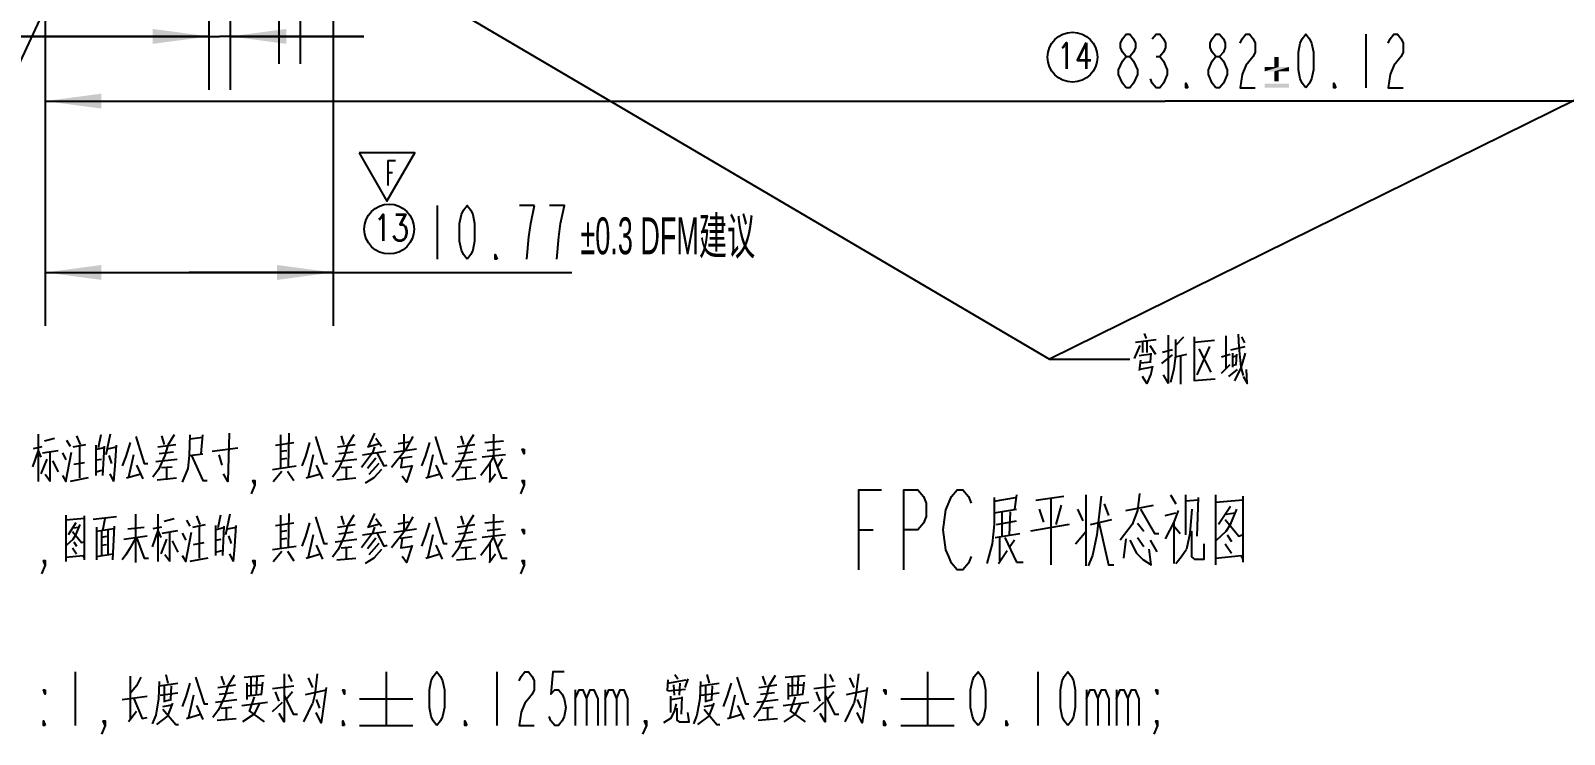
# Model space of a CAD drawing. Header units: millimetres. Extents: x 0 to 210, y 0 to 297.
# Drawn here: x 47.5 to 104.9, y 77.8 to 104.1 of the extents above; entities that cross this region are included whole.
import ezdxf
from ezdxf.enums import TextEntityAlignment as Align

# ---------------------------------------------------------------- set-up
doc = ezdxf.new("R2010")
doc.units = ezdxf.units.MM
doc.header["$LTSCALE"] = 19.36
doc.layers.get('0').update_dxf_attribs({"linetype": 'CONTINUOUS'})
doc.layers.add('備註', color=1, linetype='CONTINUOUS')
doc.styles.get("Standard").update_dxf_attribs({"font": 'SIMPLEX.SHX', "width": 0.56})
doc.dimstyles.new('DIMSTYLE_2', dxfattribs={"dimtxt": 2, "dimasz": 2.1, "dimexe": 2, "dimexo": 0.35, "dimgap": 0.5, "dimtad": 1, "dimzin": 0, "dimdsep": 46, "dimtxsty": 'Standard', "dimcen": 0.09, "dimazin": 0, "dimtol": 1, "dimtp": 0.12, "dimtm": 0.12, "dimtfac": 1, "dimtofl": 0, "dimtmove": 0, "dimatfit": 3, "dimfxl": 0, "dimtolj": 1, "dimtzin": 0, "dimarcsym": 0})
doc.dimstyles.new('DIMSTYLE_3', dxfattribs={"dimtxt": 2, "dimasz": 2.1, "dimexe": 2, "dimexo": 0.35, "dimgap": 0.5, "dimtad": 1, "dimzin": 0, "dimdsep": 46, "dimtxsty": 'Standard', "dimcen": 0.09, "dimazin": 0, "dimtp": 0.01, "dimtm": 0.01, "dimtfac": 1, "dimtofl": 0, "dimtmove": 0, "dimatfit": 3, "dimfxl": 0, "dimtolj": 1, "dimtzin": 0, "dimarcsym": 0})
doc.dimstyles.get("Standard").update_dxf_attribs({"dimtxt": 2, "dimasz": 2.1, "dimexe": 2, "dimexo": 0.35, "dimtad": 1, "dimzin": 0, "dimdsep": 46, "dimtxsty": 'Standard', "dimcen": 0.09, "dimazin": 0, "dimtol": 1, "dimtp": 0.01, "dimtm": 0.01, "dimtfac": 1, "dimtofl": 0, "dimtmove": 0, "dimatfit": 3, "dimfxl": 0, "dimtolj": 1, "dimtzin": 0, "dimarcsym": 0})

# ---------------------------------------------------------------- blocks, each defined once
blk = doc.blocks.new('_FILLED')
at = {"color": 0, "linetype": 'ByBlock'}
blk.add_solid([(0, 0), (-1, 0.133), (-1, -0.133)], dxfattribs=at)
blk = doc.blocks.new('*D144')
at = {"color": 2}
for p, q in [((48.006, 107.628), (48.006, 99.498)), ((131.826, 107.628), (131.826, 99.498)), ((48.006, 101.498), (89.916, 101.498)), ((131.826, 101.498), (89.916, 101.498))]:
    blk.add_line(p, q, dxfattribs=at)
at = {"color": 2, "xscale": 2.1, "yscale": 2.1, "zscale": 2.1, "rotation": 180}
blk.add_blockref('_FILLED', (48.006, 101.498), dxfattribs=at)
at = {"color": 2, "xscale": 2.1, "yscale": 2.1, "zscale": 2.1}
blk.add_blockref('_FILLED', (131.826, 101.498), dxfattribs=at)
blk = doc.blocks.new('*D222525')
at = {"color": 2}
for p, q in [((54.129, 106.628), (54.129, 101.919)), ((54.929, 106.628), (54.929, 101.919)), ((54.129, 103.919), (40.696, 103.919)), ((40.696, 103.919), (54.529, 103.919)), ((59.929, 103.919), (54.529, 103.919)), ((54.929, 103.919), (59.929, 103.919))]:
    blk.add_line(p, q, dxfattribs=at)
at = {"color": 2, "xscale": 2.1, "yscale": 2.1, "zscale": 2.1}
blk.add_blockref('_FILLED', (54.129, 103.919), dxfattribs=at)
at = {"color": 2, "xscale": 2.1, "yscale": 2.1, "zscale": 2.1, "rotation": 180}
blk.add_blockref('_FILLED', (54.929, 103.919), dxfattribs=at)
blk = doc.blocks.new('*D232626')
at = {"color": 2}
for p, q in [((56.748, 106.628), (56.748, 102.889)), ((57.548, 106.628), (57.548, 102.889)), ((56.748, 104.889), (51.748, 104.889)), ((51.748, 104.889), (57.148, 104.889)), ((69.416, 104.889), (57.148, 104.889)), ((57.548, 104.889), (69.416, 104.889))]:
    blk.add_line(p, q, dxfattribs=at)
at = {"color": 2, "xscale": 2.1, "yscale": 2.1, "zscale": 2.1}
blk.add_blockref('_FILLED', (56.748, 104.889), dxfattribs=at)
at = {"color": 2, "xscale": 2.1, "yscale": 2.1, "zscale": 2.1, "rotation": 180}
blk.add_blockref('_FILLED', (57.548, 104.889), dxfattribs=at)
blk = doc.blocks.new('*D303333')
at = {"color": 2}
for p, q in [((48.006, 107.628), (48.006, 93.087)), ((58.777, 106.628), (58.777, 93.087)), ((48.006, 95.087), (53.391, 95.087)), ((58.777, 95.087), (53.391, 95.087)), ((53.391, 95.087), (67.71, 95.087))]:
    blk.add_line(p, q, dxfattribs=at)
at = {"color": 2, "xscale": 2.1, "yscale": 2.1, "zscale": 2.1, "rotation": 180}
blk.add_blockref('_FILLED', (48.006, 95.087), dxfattribs=at)
at = {"color": 2, "xscale": 2.1, "yscale": 2.1, "zscale": 2.1}
blk.add_blockref('_FILLED', (58.777, 95.087), dxfattribs=at)

msp = doc.modelspace()

# ---------------------------------------------------------------- linework, layer by layer
at = {"color": 2}
for p, q in [((97.418, 103.998), (97.418, 101.998)), ((89.572, 103.165), (89.712, 103.165)), ((88.452, 101.998), (88.312, 102.165)), ((91.812, 101.998), (91.672, 102.165)), ((62.67, 97.587), (62.67, 95.587)), ((66.31, 97.587), (65.75, 97.587)), ((88.801, 92.483), (89.574, 92.58)), ((89.067, 92.516), (89.067, 92.096)), ((89.121, 92.806), (89.201, 92.612)), ((89.227, 92.516), (89.227, 92.096)), ((90.027, 92.741), (90.027, 90.935)), ((90.294, 92.354), (90.614, 92.677)), ((91.014, 91.032), (91.014, 92.677)), ((91.014, 92.483), (91.761, 92.548)), ((92.187, 92.709), (92.187, 91.483)), ((92.774, 92.677), (92.881, 92.451)), ((88.961, 92.354), (88.747, 91.87)), ((89.387, 92.032), (88.934, 91.967)), ((89.334, 92.354), (89.547, 92.032)), ((89.361, 91.741), (89.387, 92.064)), ((89.787, 91.677), (90.187, 91.999)), ((90.187, 92.193), (89.814, 92.096)), ((90.294, 91.935), (90.721, 92.032)), ((90.481, 91.967), (90.481, 90.903)), ((91.574, 92.322), (91.094, 91.257)), ((91.174, 92.225), (91.627, 91.354)), ((92.027, 91.935), (92.347, 92.032)), ((92.374, 92.193), (92.907, 92.322)), ((92.427, 92.064), (92.427, 91.548)), ((92.427, 91.935), (92.561, 91.967)), ((92.587, 92.032), (92.561, 91.645)), ((88.987, 91.806), (88.934, 91.419)), ((89.414, 91.548), (88.961, 91.451)), ((88.987, 91.709), (89.387, 91.741)), ((89.441, 91.58), (89.361, 91.225)), ((89.841, 91.257), (90.027, 90.935)), ((92.027, 91.322), (92.347, 91.645)), ((92.294, 91.193), (92.614, 91.451)), ((92.427, 91.612), (92.587, 91.645)), ((91.787, 91.096), (90.987, 91.032)), ((47.738, 89.041), (47.738, 87.267)), ((49.178, 88.976), (49.311, 88.654)), ((50.084, 89.009), (49.978, 88.525)), ((50.431, 89.041), (50.271, 88.267)), ((52.351, 88.976), (52.458, 88.654)), ((53.844, 88.299), (53.898, 89.009)), ((56.804, 89.009), (56.804, 87.783)), ((57.124, 89.073), (57.098, 87.815)), ((59.071, 88.976), (59.178, 88.654)), ((60.324, 89.073), (60.084, 88.557)), ((61.418, 89.041), (61.418, 88.396)), ((63.551, 88.976), (63.658, 88.654)), ((64.778, 89.041), (64.778, 88.234)), ((47.738, 88.428), (47.524, 87.815)), ((47.871, 88.557), (47.551, 88.492)), ((47.738, 88.428), (47.844, 88.17)), ((47.898, 88.331), (48.484, 88.428)), ((47.978, 88.783), (48.351, 88.88)), ((48.191, 87.267), (48.191, 88.396)), ((48.804, 88.815), (48.938, 88.589)), ((49.044, 88.557), (49.524, 88.654)), ((49.284, 88.622), (49.284, 87.396)), ((49.898, 88.622), (49.898, 87.492)), ((50.191, 88.525), (49.924, 88.46)), ((50.164, 87.492), (50.218, 88.589)), ((50.351, 88.492), (50.671, 88.557)), ((52.218, 88.557), (52.884, 88.654)), ((53.898, 88.912), (53.418, 88.847)), ((54.244, 88.396), (55.204, 88.525)), ((56.618, 88.622), (57.311, 88.718)), ((56.804, 88.396), (57.044, 88.428)), ((58.938, 88.557), (59.604, 88.654)), ((59.871, 88.267), (60.751, 88.396)), ((60.058, 88.557), (60.511, 88.686)), ((60.378, 88.88), (60.591, 88.589)), ((61.044, 88.363), (61.898, 88.492)), ((61.204, 88.686), (61.604, 88.751)), ((63.418, 88.557), (64.084, 88.654)), ((64.458, 88.718), (65.151, 88.783)), ((64.538, 88.428), (65.044, 88.492)), ((48.058, 88.105), (47.844, 87.557)), ((48.271, 88.041), (48.484, 87.622)), ((48.644, 88.331), (48.778, 88.073)), ((49.071, 87.912), (49.471, 87.976)), ((49.898, 88.073), (50.111, 88.105)), ((50.378, 88.234), (50.484, 87.944)), ((51.311, 88.267), (51.124, 87.428)), ((51.418, 87.88), (51.658, 87.363)), ((52.138, 88.009), (52.938, 88.105)), ((52.804, 88.363), (52.271, 88.299)), ((52.351, 87.783), (52.751, 87.815)), ((53.391, 88.234), (53.898, 88.299)), ((54.618, 87.88), (54.511, 88.267)), ((56.511, 87.718), (57.391, 87.847)), ((56.804, 88.105), (57.044, 88.138)), ((58.031, 88.267), (57.844, 87.428)), ((58.138, 87.88), (58.378, 87.363)), ((58.858, 88.009), (59.658, 88.105)), ((59.524, 88.363), (58.991, 88.299)), ((59.071, 87.783), (59.471, 87.815)), ((60.378, 88.138), (60.058, 87.751)), ((60.484, 87.944), (60.111, 87.525)), ((61.284, 88.138), (61.738, 88.202)), ((62.511, 88.267), (62.324, 87.428)), ((62.618, 87.88), (62.858, 87.363)), ((63.338, 88.009), (64.138, 88.105)), ((64.004, 88.363), (63.471, 88.299)), ((63.551, 87.783), (63.951, 87.815)), ((65.231, 88.267), (64.351, 88.17)), ((64.644, 87.944), (64.644, 87.267)), ((65.098, 88.105), (64.911, 87.783)), ((48.191, 87.267), (48.004, 87.525)), ((49.604, 87.396), (48.938, 87.267)), ((49.898, 87.622), (50.138, 87.686)), ((50.564, 87.267), (50.431, 87.557)), ((51.044, 87.396), (51.578, 87.557)), ((52.191, 87.331), (52.911, 87.396)), ((52.538, 87.783), (52.538, 87.331)), ((56.538, 87.267), (56.858, 87.654)), ((57.071, 87.654), (57.311, 87.299)), ((57.764, 87.396), (58.298, 87.557)), ((58.911, 87.331), (59.631, 87.396)), ((59.258, 87.783), (59.258, 87.331)), ((62.244, 87.396), (62.778, 87.557)), ((63.391, 87.331), (64.111, 87.396)), ((63.738, 87.783), (63.738, 87.331)), ((64.618, 87.234), (64.858, 87.557)), ((83.515, 86.523), (84.315, 86.668)), ((84.355, 86.764), (84.275, 86.232)), ((85.075, 86.571), (86.115, 86.716)), ((86.955, 84.103), (86.955, 86.764)), ((90.115, 86.764), (90.315, 86.426)), ((90.675, 86.764), (90.675, 85.264)), ((91.115, 85.216), (91.155, 86.668)), ((91.795, 86.764), (91.795, 84.152)), ((92.835, 84.248), (92.835, 86.716)), ((83.515, 86.087), (84.355, 86.232)), ((83.795, 86.135), (83.795, 85.216)), ((84.115, 86.135), (84.075, 85.264)), ((85.195, 86.232), (85.355, 85.748)), ((85.635, 86.619), (85.635, 84.152)), ((85.835, 85.652), (86.035, 86.377)), ((86.635, 86.232), (86.835, 85.797)), ((87.635, 86.426), (87.795, 85.99)), ((88.435, 86.184), (89.475, 86.377)), ((91.155, 86.571), (90.675, 86.523)), ((92.835, 86.571), (91.795, 86.474)), ((92.355, 86.329), (91.915, 85.652)), ((48.778, 86.009), (48.778, 84.267)), ((48.778, 85.976), (48.778, 84.363)), ((49.471, 85.88), (48.778, 85.815)), ((49.151, 85.718), (48.858, 85.267)), ((49.044, 85.525), (49.258, 85.557)), ((49.471, 84.396), (49.471, 85.976)), ((50.671, 85.944), (49.791, 85.847)), ((49.924, 85.557), (49.924, 84.331)), ((50.164, 85.428), (50.244, 85.88)), ((50.538, 84.331), (50.591, 85.589)), ((51.098, 85.492), (51.711, 85.557)), ((51.391, 84.234), (51.391, 86.041)), ((52.351, 85.557), (52.031, 85.492)), ((52.218, 86.041), (52.218, 84.267)), ((52.458, 85.783), (52.831, 85.88)), ((53.284, 85.815), (53.418, 85.589)), ((53.524, 85.557), (54.004, 85.654)), ((53.658, 85.976), (53.791, 85.654)), ((53.764, 85.622), (53.764, 84.396)), ((54.378, 85.622), (54.378, 84.492)), ((54.671, 85.525), (54.404, 85.46)), ((54.564, 86.009), (54.458, 85.525)), ((54.644, 84.492), (54.698, 85.589)), ((54.911, 86.041), (54.751, 85.267)), ((54.831, 85.492), (55.151, 85.557)), ((56.618, 85.622), (57.311, 85.718)), ((56.804, 86.009), (56.804, 84.783)), ((57.124, 86.073), (57.098, 84.815)), ((58.938, 85.557), (59.604, 85.654)), ((59.071, 85.976), (59.178, 85.654)), ((60.058, 85.557), (60.511, 85.686)), ((60.324, 86.073), (60.084, 85.557)), ((60.378, 85.88), (60.591, 85.589)), ((61.204, 85.686), (61.604, 85.751)), ((61.418, 86.041), (61.418, 85.396)), ((63.418, 85.557), (64.084, 85.654)), ((63.551, 85.976), (63.658, 85.654)), ((64.458, 85.718), (65.151, 85.783)), ((64.778, 86.041), (64.778, 85.234)), ((83.595, 85.652), (84.355, 85.797)), ((86.315, 85.652), (84.875, 85.41)), ((87.115, 85.652), (87.915, 85.845)), ((88.875, 85.7), (89.115, 85.41)), ((89.915, 85.99), (90.315, 86.087)), ((90.235, 85.748), (90.235, 84.2)), ((90.235, 85.603), (90.475, 85.313)), ((92.195, 86.039), (92.515, 86.087)), ((48.804, 84.88), (49.044, 85.105)), ((49.071, 85.009), (49.178, 84.847)), ((50.564, 85.492), (49.924, 85.396)), ((50.111, 85.428), (50.111, 84.492)), ((50.298, 85.202), (50.111, 85.17)), ((50.351, 85.428), (50.351, 84.525)), ((50.938, 85.105), (51.818, 85.234)), ((52.218, 85.428), (52.004, 84.815)), ((52.218, 85.428), (52.324, 85.17)), ((52.538, 85.105), (52.324, 84.557)), ((52.378, 85.331), (52.964, 85.428)), ((52.671, 84.267), (52.671, 85.396)), ((52.751, 85.041), (52.964, 84.622)), ((53.124, 85.331), (53.258, 85.073)), ((53.551, 84.912), (53.951, 84.976)), ((54.378, 85.073), (54.591, 85.105)), ((54.858, 85.234), (54.964, 84.944)), ((56.804, 85.396), (57.044, 85.428)), ((56.804, 85.105), (57.044, 85.138)), ((58.031, 85.267), (57.844, 84.428)), ((58.858, 85.009), (59.658, 85.105)), ((59.524, 85.363), (58.991, 85.299)), ((59.871, 85.267), (60.751, 85.396)), ((60.378, 85.138), (60.058, 84.751)), ((60.484, 84.944), (60.111, 84.525)), ((61.044, 85.363), (61.898, 85.492)), ((61.284, 85.138), (61.738, 85.202)), ((62.511, 85.267), (62.324, 84.428)), ((63.338, 85.009), (64.138, 85.105)), ((64.004, 85.363), (63.471, 85.299)), ((65.231, 85.267), (64.351, 85.17)), ((64.538, 85.428), (65.044, 85.492)), ((64.644, 84.944), (64.644, 84.267)), ((65.098, 85.105), (64.911, 84.783)), ((78.455, 85.458), (78.98, 85.458)), ((83.555, 85.168), (84.475, 85.313)), ((83.715, 85.168), (83.715, 84.297)), ((83.915, 85.168), (84.355, 84.248)), ((84.275, 85.071), (84.075, 84.781)), ((86.555, 84.926), (86.955, 85.41)), ((88.435, 85.119), (88.355, 84.394)), ((88.875, 85.168), (89.115, 84.829)), ((89.355, 85.071), (89.595, 84.635)), ((91.835, 85.071), (92.195, 85.41)), ((92.235, 85.264), (92.395, 85.023)), ((48.778, 84.428), (49.418, 84.492)), ((49.018, 84.783), (49.178, 84.557)), ((49.924, 84.46), (50.538, 84.557)), ((50.111, 84.88), (50.298, 84.912)), ((52.671, 84.267), (52.484, 84.525)), ((54.084, 84.396), (53.418, 84.267)), ((54.378, 84.622), (54.618, 84.686)), ((55.044, 84.267), (54.911, 84.557)), ((56.511, 84.718), (57.391, 84.847)), ((56.538, 84.267), (56.858, 84.654)), ((57.071, 84.654), (57.311, 84.299)), ((57.764, 84.396), (58.298, 84.557)), ((58.138, 84.88), (58.378, 84.363)), ((58.911, 84.331), (59.631, 84.396)), ((59.071, 84.783), (59.471, 84.815)), ((59.258, 84.783), (59.258, 84.331)), ((62.244, 84.396), (62.778, 84.557)), ((62.618, 84.88), (62.858, 84.363)), ((63.391, 84.331), (64.111, 84.396)), ((63.551, 84.783), (63.951, 84.815)), ((63.738, 84.783), (63.738, 84.331)), ((64.618, 84.234), (64.858, 84.557)), ((83.675, 84.2), (83.995, 84.684)), ((91.795, 84.394), (92.755, 84.49)), ((92.155, 84.926), (92.395, 84.587)), ((92.835, 84.345), (92.755, 84.49)), ((84.355, 84.248), (84.595, 84.248)), ((49.124, 80.138), (49.124, 78.138)), ((51.178, 79.976), (51.178, 78.331)), ((52.511, 80.041), (52.591, 79.718)), ((54.591, 79.976), (54.698, 79.654)), ((55.444, 79.944), (56.191, 80.009)), ((55.711, 79.267), (55.711, 79.944)), ((55.924, 79.976), (55.898, 79.267)), ((57.098, 80.041), (57.231, 79.783)), ((57.844, 79.912), (58.004, 79.557)), ((58.111, 79.396), (58.191, 80.073)), ((60.764, 80.138), (60.764, 78.138)), ((64.898, 80.138), (64.898, 78.138)), ((71.298, 79.847), (71.271, 79.428)), ((71.298, 79.718), (71.991, 79.847)), ((71.564, 80.041), (71.671, 79.88)), ((72.044, 79.88), (71.938, 79.557)), ((72.764, 80.041), (72.844, 79.718)), ((74.844, 79.976), (74.951, 79.654)), ((75.698, 79.944), (76.444, 80.009)), ((75.964, 79.267), (75.964, 79.944)), ((76.178, 79.976), (76.151, 79.267)), ((77.351, 80.041), (77.484, 79.783)), ((78.098, 79.912), (78.258, 79.557)), ((78.364, 79.396), (78.444, 80.073)), ((81.018, 80.138), (81.018, 78.138)), ((85.151, 80.138), (85.151, 78.138)), ((50.884, 79.105), (51.818, 79.234)), ((52.271, 79.622), (52.964, 79.718)), ((52.298, 79.267), (52.964, 79.363)), ((52.458, 79.622), (52.458, 79.009)), ((52.698, 79.105), (52.724, 79.622)), ((53.551, 79.267), (53.364, 78.428)), ((54.458, 79.557), (55.124, 79.654)), ((55.044, 79.363), (54.511, 79.299)), ((55.551, 79.718), (55.551, 79.105)), ((55.551, 79.622), (56.111, 79.654)), ((56.111, 79.299), (55.551, 79.234)), ((55.818, 79.202), (55.631, 78.654)), ((56.138, 79.751), (56.084, 79.299)), ((56.511, 79.525), (57.311, 79.622)), ((56.751, 79.041), (56.618, 79.396)), ((57.258, 79.396), (57.018, 79.105)), ((57.738, 79.299), (58.484, 79.46)), ((58.111, 79.396), (58.004, 78.944)), ((67.838, 79.471), (67.838, 78.138)), ((68.958, 79.471), (68.958, 78.138)), ((71.298, 79.428), (71.964, 79.492)), ((71.404, 79.234), (71.404, 78.622)), ((71.511, 79.654), (71.538, 79.267)), ((71.751, 79.718), (71.724, 79.267)), ((71.831, 79.202), (71.804, 78.557)), ((72.524, 79.622), (73.218, 79.718)), ((72.551, 79.267), (73.218, 79.363)), ((72.711, 79.622), (72.711, 79.009)), ((72.951, 79.105), (72.978, 79.622)), ((73.804, 79.267), (73.618, 78.428)), ((74.711, 79.557), (75.378, 79.654)), ((75.298, 79.363), (74.764, 79.299)), ((75.804, 79.718), (75.804, 79.105)), ((75.804, 79.622), (76.364, 79.654)), ((76.364, 79.299), (75.804, 79.234)), ((76.071, 79.202), (75.884, 78.654)), ((76.391, 79.751), (76.338, 79.299)), ((76.764, 79.525), (77.564, 79.622)), ((77.004, 79.041), (76.871, 79.396)), ((77.511, 79.396), (77.271, 79.105)), ((77.991, 79.299), (78.738, 79.46)), ((78.364, 79.396), (78.258, 78.944)), ((86.971, 79.471), (86.971, 78.138)), ((88.091, 79.471), (88.091, 78.138)), ((51.418, 78.654), (51.124, 78.267)), ((52.404, 78.847), (52.751, 78.912)), ((52.458, 79.041), (52.724, 79.105)), ((53.658, 78.88), (53.898, 78.363)), ((54.378, 79.009), (55.178, 79.105)), ((54.591, 78.783), (54.991, 78.815)), ((54.778, 78.783), (54.778, 78.331)), ((55.364, 78.88), (56.324, 79.009)), ((55.631, 78.686), (56.191, 78.267)), ((56.511, 78.654), (56.884, 79.009)), ((57.684, 78.267), (58.004, 78.944)), ((58.138, 79.105), (58.271, 78.783)), ((59.764, 79.138), (61.764, 79.138)), ((71.404, 79.105), (71.804, 79.17)), ((72.658, 78.847), (73.004, 78.912)), ((72.711, 79.041), (72.978, 79.105)), ((73.911, 78.88), (74.151, 78.363)), ((74.631, 79.009), (75.431, 79.105)), ((74.844, 78.783), (75.244, 78.815)), ((75.031, 78.783), (75.031, 78.331)), ((75.618, 78.88), (76.578, 79.009)), ((75.884, 78.686), (76.444, 78.267)), ((76.764, 78.654), (77.138, 79.009)), ((77.938, 78.267), (78.258, 78.944)), ((78.391, 79.105), (78.524, 78.783)), ((80.018, 79.138), (82.018, 79.138)), ((52.591, 78.492), (52.164, 78.17)), ((53.284, 78.396), (53.818, 78.557)), ((54.431, 78.331), (55.151, 78.396)), ((59.764, 78.138), (61.764, 78.138)), ((72.844, 78.492), (72.418, 78.17)), ((73.538, 78.396), (74.071, 78.557)), ((74.684, 78.331), (75.404, 78.396)), ((80.018, 78.138), (82.018, 78.138))]:
    msp.add_line(p, q, dxfattribs=at)
for points in [[(88.452, 103.165), (88.312, 103.331), (88.242, 103.498), (88.242, 103.665), (88.312, 103.831), (88.452, 103.998), (88.592, 103.998), (88.732, 103.831), (88.802, 103.665), (88.802, 103.498), (88.732, 103.331), (88.592, 103.165)], [(89.432, 103.831), (89.572, 103.998), (89.712, 103.998), (89.852, 103.831), (89.922, 103.665), (89.922, 103.498), (89.852, 103.331), (89.712, 103.165), (89.852, 102.998)], [(91.812, 103.165), (91.672, 103.331), (91.602, 103.498), (91.602, 103.665), (91.672, 103.831), (91.812, 103.998), (91.952, 103.998), (92.092, 103.831), (92.162, 103.665), (92.162, 103.498), (92.092, 103.331), (91.952, 103.165)], [(92.722, 103.665), (92.792, 103.831), (92.932, 103.998), (93.072, 103.998), (93.212, 103.831), (93.282, 103.665), (93.282, 103.331), (93.212, 103.165)], [(95.178, 101.998), (95.038, 102.165), (94.968, 102.331), (94.898, 102.665), (94.898, 103.331), (94.968, 103.665), (95.038, 103.831), (95.178, 103.998), (95.318, 103.831), (95.388, 103.665), (95.458, 103.331), (95.458, 102.665), (95.388, 102.331), (95.318, 102.165), (95.178, 101.998)], [(98.258, 103.665), (98.328, 103.831), (98.468, 103.998), (98.608, 103.998), (98.748, 103.831), (98.818, 103.665), (98.818, 103.331), (98.748, 103.165), (98.468, 102.831)], [(88.172, 102.665), (88.312, 102.998), (88.452, 103.165), (88.592, 103.165), (88.732, 102.998)], [(88.732, 102.998), (88.872, 102.665), (88.872, 102.498)], [(89.852, 102.998), (89.992, 102.665), (89.992, 102.498)], [(91.532, 102.665), (91.672, 102.998), (91.812, 103.165), (91.952, 103.165), (92.092, 102.998), (92.232, 102.665)], [(93.212, 103.165), (92.932, 102.831), (92.792, 102.498), (92.722, 101.998), (93.282, 101.998)], [(98.468, 102.831), (98.328, 102.498), (98.258, 101.998), (98.818, 101.998)], [(88.312, 102.165), (88.172, 102.498), (88.172, 102.665)], [(88.872, 102.498), (88.732, 102.165), (88.592, 101.998), (88.452, 101.998)], [(89.992, 102.498), (89.852, 102.165), (89.712, 101.998), (89.572, 101.998), (89.432, 102.165), (89.362, 102.331)], [(90.762, 101.998), (90.692, 101.998), (90.692, 102.165), (90.762, 101.998)], [(91.672, 102.165), (91.532, 102.498), (91.532, 102.665)], [(92.092, 102.165), (91.952, 101.998), (91.812, 101.998)], [(92.232, 102.665), (92.232, 102.498), (92.092, 102.165)], [(96.298, 101.998), (96.228, 101.998), (96.228, 102.165), (96.298, 101.998)], [(63.79, 95.587), (63.65, 95.754), (63.58, 95.92), (63.51, 96.254), (63.51, 96.92), (63.58, 97.254), (63.65, 97.42), (63.79, 97.587), (63.93, 97.42), (64, 97.254), (64.07, 96.92), (64.07, 96.254), (64, 95.92), (63.93, 95.754), (63.79, 95.587)], [(66.03, 95.587), (66.1, 96.42), (66.17, 96.92), (66.31, 97.587)], [(67.29, 96.92), (67.43, 97.587), (66.87, 97.587)], [(67.15, 95.587), (67.22, 96.42), (67.29, 96.92)], [(64.91, 95.587), (64.84, 95.587), (64.84, 95.754), (64.91, 95.587)], [(90.294, 92.58), (90.294, 91.967), (90.241, 91.483), (90.107, 90.967)], [(92.641, 92.774), (92.667, 92.29), (92.747, 91.548), (92.827, 91.225)], [(92.907, 92.064), (92.747, 91.515), (92.507, 91.032)], [(89.361, 91.257), (89.227, 90.935), (89.067, 91.193)], [(92.827, 91.193), (92.987, 90.935), (92.961, 91.451)], [(52.831, 89.009), (52.591, 88.622), (52.484, 88.234), (52.244, 87.718), (52.031, 87.428)], [(53.418, 89.009), (53.391, 88.234), (53.338, 87.751), (53.124, 87.234)], [(54.884, 89.073), (54.831, 87.267), (54.671, 87.557)], [(59.551, 89.009), (59.311, 88.622), (59.204, 88.234), (58.964, 87.718), (58.751, 87.428)], [(64.031, 89.009), (63.791, 88.622), (63.684, 88.234), (63.444, 87.718), (63.231, 87.428)], [(50.564, 87.267), (50.618, 87.847), (50.671, 88.622)], [(51.178, 88.718), (51.018, 88.202), (50.884, 87.847)], [(51.391, 88.944), (51.711, 87.944), (51.844, 87.944)], [(57.898, 88.718), (57.738, 88.202), (57.604, 87.847)], [(58.111, 88.944), (58.431, 87.944), (58.564, 87.944)], [(60.324, 88.557), (60.244, 88.331), (59.844, 87.783)], [(61.764, 88.944), (61.471, 88.428), (60.964, 87.783)], [(62.378, 88.718), (62.218, 88.202), (62.084, 87.847)], [(62.591, 88.944), (62.911, 87.944), (63.044, 87.944)], [(65.924, 88.471), (65.924, 88.304), (65.854, 88.471), (65.924, 88.471)], [(48.644, 87.492), (48.778, 87.267), (48.991, 88.363)], [(53.471, 88.234), (53.898, 87.299), (54.058, 87.299)], [(60.404, 88.363), (60.671, 87.847), (60.804, 87.88)], [(61.364, 88.138), (61.311, 87.783), (61.711, 87.847)], [(61.738, 87.88), (61.524, 87.234), (61.364, 87.46)], [(64.778, 88.202), (64.591, 87.88), (64.298, 87.492)], [(64.778, 88.17), (65.071, 87.396), (65.284, 87.396)], [(55.844, 87.138), (55.774, 87.304), (55.844, 87.304), (55.844, 87.138), (55.704, 86.804)], [(60.591, 87.718), (60.298, 87.396), (59.978, 87.202)], [(65.924, 87.138), (65.854, 87.304), (65.924, 87.304), (65.924, 87.138), (65.784, 86.804)], [(78.455, 83.958), (78.455, 86.958), (79.295, 86.958)], [(80.135, 83.958), (80.135, 86.958), (80.66, 86.958), (80.87, 86.708), (80.975, 86.458), (80.975, 85.958), (80.87, 85.708), (80.66, 85.458), (80.135, 85.458)], [(81.71, 86.208), (81.92, 86.708), (82.13, 86.958), (82.34, 86.958), (82.55, 86.708), (82.655, 86.458)], [(83.515, 86.668), (83.515, 85.652), (83.435, 84.926), (83.235, 84.2)], [(87.515, 86.716), (87.355, 85.264), (87.195, 84.49), (87.035, 84.103)], [(88.955, 86.813), (88.875, 86.184), (88.675, 85.652), (88.235, 85.071)], [(82.655, 84.458), (82.55, 84.208), (82.34, 83.958), (82.13, 83.958), (81.92, 84.208), (81.815, 84.458), (81.71, 84.708), (81.605, 85.458), (81.71, 86.208)], [(88.995, 86.232), (89.515, 85.313), (89.675, 85.313)], [(90.395, 86.184), (90.235, 85.748), (89.915, 85.119)], [(90.915, 86.232), (90.835, 85.313), (90.715, 84.732)], [(92.195, 85.41), (92.355, 85.652), (92.595, 86.232)], [(49.044, 85.105), (49.151, 85.267), (49.311, 85.654)], [(55.044, 84.267), (55.098, 84.847), (55.151, 85.622)], [(57.898, 85.718), (57.738, 85.202), (57.604, 84.847)], [(58.111, 85.944), (58.431, 84.944), (58.564, 84.944)], [(59.551, 86.009), (59.311, 85.622), (59.204, 85.234), (58.964, 84.718), (58.751, 84.428)], [(60.324, 85.557), (60.244, 85.331), (59.844, 84.783)], [(61.764, 85.944), (61.471, 85.428), (60.964, 84.783)], [(62.378, 85.718), (62.218, 85.202), (62.084, 84.847)], [(62.591, 85.944), (62.911, 84.944), (63.044, 84.944)], [(64.031, 86.009), (63.791, 85.622), (63.684, 85.234), (63.444, 84.718), (63.231, 84.428)], [(87.435, 85.748), (87.795, 84.152), (87.995, 84.152)], [(92.155, 85.845), (92.675, 85.216), (92.795, 85.264)], [(49.018, 85.396), (49.364, 84.976), (49.444, 85.009)], [(51.391, 85.17), (51.178, 84.783), (51.018, 84.525), (50.884, 84.331)], [(51.418, 85.17), (51.711, 84.396), (51.871, 84.396)], [(53.124, 84.492), (53.258, 84.267), (53.471, 85.363)], [(60.404, 85.363), (60.671, 84.847), (60.804, 84.88)], [(61.364, 85.138), (61.311, 84.783), (61.711, 84.847)], [(64.778, 85.202), (64.591, 84.88), (64.298, 84.492)], [(64.778, 85.17), (65.071, 84.396), (65.284, 84.396)], [(65.924, 85.471), (65.924, 85.304), (65.854, 85.471), (65.924, 85.471)], [(88.595, 85.071), (88.835, 84.587), (89.075, 84.345), (89.395, 84.152), (89.315, 84.732)], [(91.355, 84.926), (91.355, 84.345), (91.035, 84.345), (90.915, 84.442), (90.915, 85.41)], [(49.471, 84.331), (49.471, 84.396), (49.418, 84.492)], [(60.591, 84.718), (60.298, 84.396), (59.978, 84.202)], [(61.738, 84.88), (61.524, 84.234), (61.364, 84.46)], [(90.315, 84.2), (90.515, 84.442), (90.715, 84.732)], [(48.004, 84.138), (47.934, 84.304), (48.004, 84.304), (48.004, 84.138), (47.864, 83.804)], [(55.844, 84.138), (55.774, 84.304), (55.844, 84.304), (55.844, 84.138), (55.704, 83.804)], [(65.924, 84.138), (65.854, 84.304), (65.924, 84.304), (65.924, 84.138), (65.784, 83.804)], [(51.578, 79.944), (51.418, 79.622), (51.178, 79.331)], [(52.271, 79.783), (52.244, 79.138), (52.138, 78.525), (52.004, 78.202)], [(53.631, 79.944), (53.951, 78.944), (54.084, 78.944)], [(55.071, 80.009), (54.831, 79.622), (54.724, 79.234), (54.484, 78.718), (54.271, 78.428)], [(56.938, 80.073), (56.938, 78.267), (56.751, 78.589)], [(62.658, 78.138), (62.518, 78.304), (62.448, 78.471), (62.378, 78.804), (62.378, 79.471), (62.448, 79.804), (62.518, 79.971), (62.658, 80.138), (62.798, 79.971), (62.868, 79.804), (62.938, 79.471), (62.938, 78.804), (62.868, 78.471), (62.798, 78.304), (62.658, 78.138)], [(65.738, 79.804), (65.808, 79.971), (65.948, 80.138), (66.088, 80.138), (66.228, 79.971), (66.298, 79.804), (66.298, 79.471), (66.228, 79.304), (66.088, 79.138), (65.948, 78.971), (65.808, 78.638), (65.738, 78.138), (66.298, 78.138)], [(67.418, 80.138), (66.998, 80.138), (66.928, 79.304), (67.068, 79.471), (67.208, 79.471), (67.348, 79.304), (67.418, 79.138), (67.488, 78.804), (67.418, 78.471), (67.348, 78.304), (67.208, 78.138), (67.068, 78.138), (66.928, 78.304), (66.858, 78.471)], [(72.524, 79.783), (72.498, 79.138), (72.391, 78.525), (72.258, 78.202)], [(73.884, 79.944), (74.204, 78.944), (74.338, 78.944)], [(75.324, 80.009), (75.084, 79.622), (74.978, 79.234), (74.738, 78.718), (74.524, 78.428)], [(77.191, 80.073), (77.191, 78.267), (77.004, 78.589)], [(82.911, 78.138), (82.771, 78.304), (82.701, 78.471), (82.631, 78.804), (82.631, 79.471), (82.701, 79.804), (82.771, 79.971), (82.911, 80.138), (83.051, 79.971), (83.121, 79.804), (83.191, 79.471), (83.191, 78.804), (83.121, 78.471), (83.051, 78.304), (82.911, 78.138)], [(86.271, 78.138), (86.131, 78.304), (86.061, 78.471), (85.991, 78.804), (85.991, 79.471), (86.061, 79.804), (86.131, 79.971), (86.271, 80.138), (86.411, 79.971), (86.481, 79.804), (86.551, 79.471), (86.551, 78.804), (86.481, 78.471), (86.411, 78.304), (86.271, 78.138)], [(48.004, 79.471), (48.004, 79.304), (47.934, 79.471), (48.004, 79.471)], [(53.418, 79.718), (53.258, 79.202), (53.124, 78.847)], [(56.938, 79.267), (57.284, 78.557), (57.444, 78.557)], [(58.511, 79.557), (58.324, 78.234), (58.138, 78.622)], [(59.204, 79.471), (59.204, 79.304), (59.134, 79.471), (59.204, 79.471)], [(67.838, 79.138), (67.978, 79.471), (68.118, 79.471), (68.258, 79.138), (68.258, 78.138)], [(68.258, 79.138), (68.398, 79.471), (68.538, 79.471), (68.678, 79.138), (68.678, 78.138)], [(68.958, 79.138), (69.098, 79.471), (69.238, 79.471), (69.378, 79.138), (69.378, 78.138)], [(69.378, 79.138), (69.518, 79.471), (69.658, 79.471), (69.798, 79.138), (69.798, 78.138)], [(73.671, 79.718), (73.511, 79.202), (73.378, 78.847)], [(77.191, 79.267), (77.538, 78.557), (77.698, 78.557)], [(78.764, 79.557), (78.578, 78.234), (78.391, 78.622)], [(79.458, 79.471), (79.458, 79.304), (79.388, 79.471), (79.458, 79.471)], [(86.971, 79.138), (87.111, 79.471), (87.251, 79.471), (87.391, 79.138), (87.391, 78.138)], [(87.391, 79.138), (87.531, 79.471), (87.671, 79.471), (87.811, 79.138), (87.811, 78.138)], [(88.091, 79.138), (88.231, 79.471), (88.371, 79.471), (88.511, 79.138), (88.511, 78.138)], [(88.511, 79.138), (88.651, 79.471), (88.791, 79.471), (88.931, 79.138), (88.931, 78.138)], [(89.631, 79.471), (89.631, 79.304), (89.561, 79.471), (89.631, 79.471)], [(51.311, 79.17), (51.631, 78.396), (51.818, 78.428)], [(52.404, 78.751), (52.884, 78.17), (52.991, 78.17)], [(52.591, 78.492), (52.671, 78.686), (52.778, 78.976)], [(56.004, 78.944), (55.818, 78.557), (55.391, 78.267)], [(71.618, 78.944), (71.538, 78.654), (71.404, 78.396), (71.138, 78.234)], [(71.644, 78.783), (71.644, 78.331), (71.724, 78.267), (72.098, 78.267), (72.044, 78.622)], [(72.658, 78.751), (73.138, 78.17), (73.244, 78.17)], [(72.844, 78.492), (72.924, 78.686), (73.031, 78.976)], [(76.258, 78.944), (76.071, 78.557), (75.644, 78.267)], [(48.004, 78.138), (47.934, 78.138), (47.934, 78.304), (48.004, 78.138)], [(50.244, 78.138), (50.174, 78.304), (50.244, 78.304), (50.244, 78.138), (50.104, 77.804)], [(59.204, 78.138), (59.134, 78.138), (59.134, 78.304), (59.204, 78.138)], [(63.778, 78.138), (63.708, 78.138), (63.708, 78.304), (63.778, 78.138)], [(70.498, 78.138), (70.428, 78.304), (70.498, 78.304), (70.498, 78.138), (70.358, 77.804)], [(79.458, 78.138), (79.388, 78.138), (79.388, 78.304), (79.458, 78.138)], [(84.031, 78.138), (83.961, 78.138), (83.961, 78.304), (84.031, 78.138)], [(89.631, 78.138), (89.561, 78.304), (89.631, 78.304), (89.631, 78.138), (89.491, 77.804)]]:
    msp.add_lwpolyline(points, dxfattribs=at)
for points in [[(94.165, 102.775), (94.543, 102.775), (93.633, 102.611)], [(94.001, 102.775), (94.165, 102.775), (93.633, 102.611)], [(94.001, 102.775), (93.633, 102.611), (93.633, 102.775)], [(94.001, 102.611), (93.633, 102.611), (94.543, 102.775)], [(94.165, 103.153), (94.001, 102.775), (94.001, 103.153)], [(94.001, 102.775), (94.165, 103.153), (94.165, 102.775)], [(94.165, 102.611), (94.001, 102.611), (94.543, 102.775)], [(94.165, 102.611), (94.543, 102.775), (94.543, 102.611)], [(94.165, 102.611), (94.001, 102.243), (94.001, 102.611)], [(94.001, 102.243), (94.165, 102.611), (94.165, 102.243)], [(94.543, 102.151), (93.633, 101.998), (93.633, 102.151)], [(93.633, 101.998), (94.543, 102.151), (94.543, 101.998)]]:
    msp.add_solid(points, dxfattribs=at)
at = {"layer": '備註'}
msp.add_line((50.047, 109.376), (44.922, 98.395), dxfattribs=at)
msp.add_lwpolyline([(59.748, 99.567), (60.792, 97.759), (61.836, 99.567)], close=True, dxfattribs=at)
for centre in [(86.446, 103.143), (60.872, 96.711)]:
    msp.add_circle(centre, 0.933, dxfattribs=at)

# ---------------------------------------------------------------- texts
at = {"layer": '備註', "width": 0.8}
for s, p in [('14', (86.526, 103.193)), ('13', (60.952, 96.761))]:
    msp.add_text(s, height=0.9798, dxfattribs=at).set_placement(p, align=Align.MIDDLE_CENTER)
at = {"layer": '備註', "insert": (60.729, 99.272), "char_height": 0.933, "width": 1.61001, "attachment_point": 1}
msp.add_mtext('F', dxfattribs=at)
at = {"layer": '備註', "ltscale": 0.8, "insert": (68.032, 97.148), "char_height": 1.38, "width": 13.97212, "attachment_point": 1}
msp.add_mtext('{\\fPMingLiU|b0|i0|c136|p18;\\C1;%%P0.3 DFM建议}', dxfattribs=at)

# ---------------------------------------------------------------- dimensions: what is measured, and where the dimension line sits
at = {"color": 2}
for base, p2, dimstyle, picture, middle in [((131.826, 101.498), (131.826, 107.978), 'DIMSTYLE_2', '*D144', (87.962, 101.498)), ((58.777, 95.087), (58.777, 106.978), 'DIMSTYLE_3', '*D303333', (62.11, 95.087))]:
    dim = msp.add_linear_dim(base=base, p1=(48.006, 107.978), p2=p2, dimstyle=dimstyle, dxfattribs=at)
    dim.commit()
    dim.dimension.update_dxf_attribs({"geometry": picture, "text_midpoint": middle, "dimtype": 160})
for base, p1, p2, picture, middle in [((54.129, 103.919), (54.929, 106.978), (54.129, 106.978), '*D222525', (40.696, 103.919)), ((56.748, 104.889), (57.548, 102.539), (56.748, 102.539), '*D232626', (64.936, 104.889))]:
    dim = msp.add_linear_dim(base=base, p1=p1, p2=p2, angle=180, dimstyle='DIMSTYLE_3', dxfattribs=at)
    dim.commit()
    dim.dimension.update_dxf_attribs({"geometry": picture, "text_midpoint": middle, "dimtype": 160})

# ---------------------------------------------------------------- leaders
for points in [[(124.455, 111.021), (85.587, 91.838), (88.587, 91.838)], [(57.152, 108.562), (85.587, 91.838), (88.587, 91.838)]]:
    msp.add_leader(points, dimstyle='Standard', override={"dimtad": 0}, dxfattribs=at)

doc.saveas('drawing.dxf')
